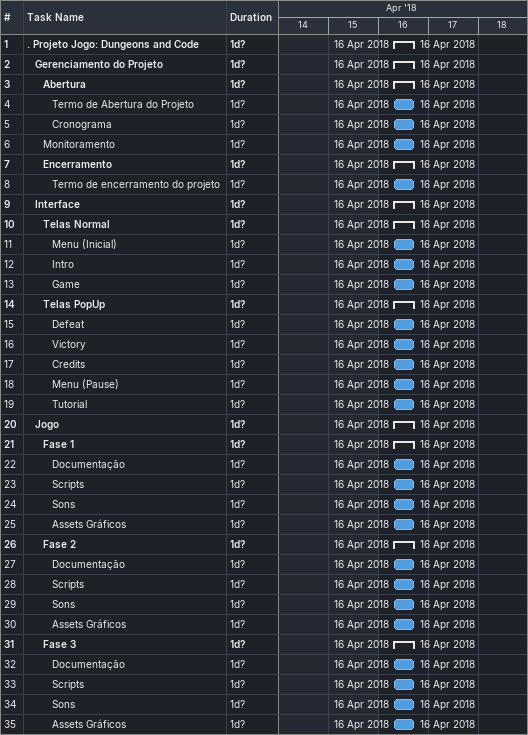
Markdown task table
| ID | Level | Task | Duration | Start | Finish |
|---|---|---|---|---|---|
| 1 | 1 | **. Projeto Jogo: Dungeons and Code** | 1d? | 2018-04-16 | 2018-04-16 |
| 2 | 2 | **Gerenciamento do Projeto** | 1d? | 2018-04-16 | 2018-04-16 |
| 3 | 3 | **Abertura** | 1d? | 2018-04-16 | 2018-04-16 |
| 4 | 4 | Termo de Abertura do Projeto | 1d? | 2018-04-16 | 2018-04-16 |
| 5 | 4 | Cronograma | 1d? | 2018-04-16 | 2018-04-16 |
| 6 | 3 | Monitoramento | 1d? | 2018-04-16 | 2018-04-16 |
| 7 | 3 | **Encerramento** | 1d? | 2018-04-16 | 2018-04-16 |
| 8 | 4 | Termo de encerramento do projeto | 1d? | 2018-04-16 | 2018-04-16 |
| 9 | 2 | **Interface** | 1d? | 2018-04-16 | 2018-04-16 |
| 10 | 3 | **Telas Normal** | 1d? | 2018-04-16 | 2018-04-16 |
| 11 | 4 | Menu (Inicial) | 1d? | 2018-04-16 | 2018-04-16 |
| 12 | 4 | Intro | 1d? | 2018-04-16 | 2018-04-16 |
| 13 | 4 | Game | 1d? | 2018-04-16 | 2018-04-16 |
| 14 | 3 | **Telas PopUp** | 1d? | 2018-04-16 | 2018-04-16 |
| 15 | 4 | Defeat | 1d? | 2018-04-16 | 2018-04-16 |
| 16 | 4 | Victory | 1d? | 2018-04-16 | 2018-04-16 |
| 17 | 4 | Credits | 1d? | 2018-04-16 | 2018-04-16 |
| 18 | 4 | Menu (Pause) | 1d? | 2018-04-16 | 2018-04-16 |
| 19 | 4 | Tutorial | 1d? | 2018-04-16 | 2018-04-16 |
| 20 | 2 | **Jogo** | 1d? | 2018-04-16 | 2018-04-16 |
| 21 | 3 | **Fase 1** | 1d? | 2018-04-16 | 2018-04-16 |
| 22 | 4 | Documentação | 1d? | 2018-04-16 | 2018-04-16 |
| 23 | 4 | Scripts | 1d? | 2018-04-16 | 2018-04-16 |
| 24 | 4 | Sons | 1d? | 2018-04-16 | 2018-04-16 |
| 25 | 4 | Assets Gráficos | 1d? | 2018-04-16 | 2018-04-16 |
| 26 | 3 | **Fase 2** | 1d? | 2018-04-16 | 2018-04-16 |
| 27 | 4 | Documentação | 1d? | 2018-04-16 | 2018-04-16 |
| 28 | 4 | Scripts | 1d? | 2018-04-16 | 2018-04-16 |
| 29 | 4 | Sons | 1d? | 2018-04-16 | 2018-04-16 |
| 30 | 4 | Assets Gráficos | 1d? | 2018-04-16 | 2018-04-16 |
| 31 | 3 | **Fase 3** | 1d? | 2018-04-16 | 2018-04-16 |
| 32 | 4 | Documentação | 1d? | 2018-04-16 | 2018-04-16 |
| 33 | 4 | Scripts | 1d? | 2018-04-16 | 2018-04-16 |
| 34 | 4 | Sons | 1d? | 2018-04-16 | 2018-04-16 |
| 35 | 4 | Assets Gráficos | 1d? | 2018-04-16 | 2018-04-16 |
